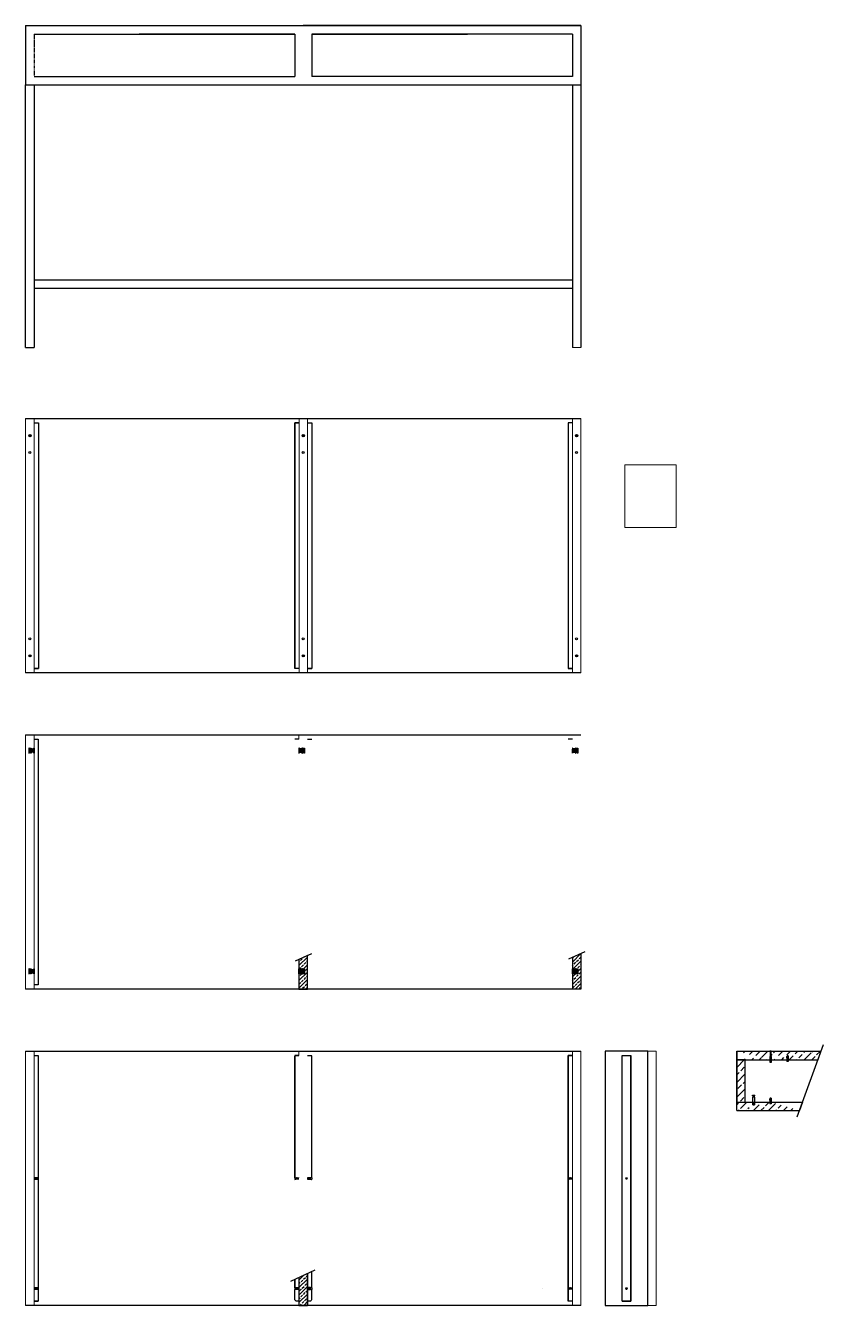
# Model space of a CAD drawing. Header units: millimetres. Extents: x -494 to 3469, y 484 to 2917.
# Drawn here: x 878 to 1066.2, y 484 to 786.2 of the extents above; entities that cross this region are included whole.
import ezdxf

# ---------------------------------------------------------------- set-up
doc = ezdxf.new("R2010")
doc.units = ezdxf.units.MM
doc.linetypes.add('PHANTOM2', pattern=[1.25, 0.625, -0.125, 0.125, -0.125, 0.125, -0.125])
doc.linetypes.add('TRATTOPUNTO', pattern=[25.4, 12.7, -6.35, 0, -6.35])
doc.layers.get('DEFPOINTS').update_dxf_attribs({"color": 210})
for name, color, linetype, lineweight in [('A-ANNO-DIMS', 40, 'Continuous', 18), ('A-FURN', 8, 'Continuous', 18), ('CONTORNO', 4, 'Continuous', 25)]:
    doc.layers.add(name, color=color, linetype=linetype, lineweight=lineweight)
for name, color, linetype in [('ASSI', 1, 'TRATTOPUNTO'), ('CAMPITURE', 252, 'Continuous'), ('giunzioni', 3, 'Continuous'), ('Layer1', 250, 'Continuous'), ('Layer2', 1, 'Continuous'), ('particolari', 2, 'Continuous')]:
    doc.layers.add(name, color=color, linetype=linetype)

msp = doc.modelspace()

# ---------------------------------------------------------------- hatches: boundary and pattern name
at = {"layer": 'CAMPITURE'}
h = msp.add_hatch(dxfattribs=at)
h.set_pattern_fill('JIS_STN_2.5', color=252, scale=0.5)
h.paths.add_polyline_path([(944.52, 566.6), (942.52, 565.7), (942.52, 563.5), (943.82, 563.5), (943.82, 562.27), (942.52, 562.27), (942.52, 558.69), (944.52, 558.69)])
h = msp.add_hatch(dxfattribs=at)
h.set_pattern_fill('JIS_STN_2.5', color=252, scale=0.5)
h.paths.add_polyline_path([(1009.02, 567.09), (1007.02, 566.18), (1007.02, 563.5), (1008.32, 563.5), (1008.32, 562.27), (1007.02, 562.27), (1007.02, 558.69), (1009.02, 558.69)])
h = msp.add_hatch(dxfattribs=at)
h.set_pattern_fill('JIS_STN_2.5', color=252)
h.paths.add_polyline_path([(1047.79, 542.01), (1045.79, 542.01), (1045.79, 532.01), (1047.79, 532.01)])
h.paths.add_polyline_path([(1045.79, 544.01), (1045.79, 542.01)])
edge = h.paths.add_edge_path()
edge.add_line((1045.79, 542.01), (1053.73, 542.01))
edge.add_line((1045.79, 544.01), (1065.65, 544.01))
edge.add_line((1053.87, 542.01), (1057.64, 542.01))
edge.add_line((1057.94, 542.01), (1064.93, 542.01))
edge.add_line((1065.65, 544.01), (1064.93, 542.01))
h = msp.add_hatch(dxfattribs=at)
h.set_pattern_fill('JIS_STN_2.5', color=252)
h.paths.add_polyline_path([(1045.79, 542.01), (1045.79, 532.01), (1047.79, 532.01), (1047.79, 542.01)])
edge = h.paths.add_edge_path()
edge.add_line((1050.07, 532.01), (1053.64, 532.01))
edge.add_line((1045.79, 530.01), (1060.59, 530.01))
edge.add_line((1053.94, 532.01), (1061.31, 532.01))
edge.add_line((1054.05, 532.01), (1057.79, 532.01))
edge.add_line((1047.79, 532.01), (1049.52, 532.01))
edge.add_line((1045.79, 530.01), (1045.79, 532.01))
h = msp.add_hatch(dxfattribs=at)
h.set_pattern_fill('JIS_STN_2.5', color=252, scale=0.5)
h.paths.add_polyline_path([(944.52, 491.56), (942.52, 490.65), (942.52, 484.01), (944.52, 484.01)])

# ---------------------------------------------------------------- linework, layer by layer
for p, q in [((878.03, 786.15), (1009.03, 786.15)), ((878.03, 786.15), (878.03, 772.15)), ((1009.03, 786.15), (943.53, 786.15)), ((1009.03, 786.15), (1007.03, 786.15)), ((1009.03, 786.15), (1009.03, 772.15)), ((880.03, 784.15), (941.53, 784.15)), ((910.78, 784.15), (904.78, 784.15)), ((941.53, 784.15), (910.78, 784.15)), ((910.78, 784.15), (916.78, 784.15)), ((941.53, 784.15), (941.53, 774.15)), ((1007.03, 784.15), (945.53, 784.15)), ((945.53, 784.15), (945.53, 774.15)), ((945.53, 784.15), (976.28, 784.15)), ((976.28, 784.15), (970.28, 784.15)), ((976.28, 784.15), (982.28, 784.15)), ((1007.03, 784.15), (1007.03, 774.15)), ((880.03, 774.15), (941.53, 774.15)), ((1007.03, 774.15), (945.53, 774.15)), ((878.03, 710.15), (878.03, 772.15)), ((878.03, 710.15), (878.03, 772.15)), ((878.03, 772.15), (1009.03, 772.15)), ((880.03, 772.15), (880.03, 710.15)), ((1007.03, 772.15), (1007.03, 710.15)), ((1009.03, 772.15), (1009.03, 710.15)), ((880.03, 726.15), (1007.03, 726.15)), ((880.03, 724.15), (1007.03, 724.15)), ((878.03, 693.36), (1009.03, 693.36)), ((879.01, 689.38), (878.77, 689.38)), ((879.01, 689.34), (878.77, 689.34)), ((879.01, 689.38), (879.01, 689.63)), ((879.01, 689.34), (879.01, 689.1)), ((879.05, 689.38), (879.05, 689.63)), ((879.05, 689.38), (879.29, 689.38)), ((879.05, 689.34), (879.05, 689.1)), ((879.05, 689.34), (879.29, 689.34)), ((943.51, 689.38), (943.27, 689.38)), ((943.51, 689.34), (943.27, 689.34)), ((943.51, 689.38), (943.51, 689.63)), ((943.55, 689.38), (943.51, 689.34)), ((943.51, 689.38), (943.55, 689.34)), ((943.51, 689.34), (943.51, 689.1)), ((943.55, 689.38), (943.55, 689.63)), ((943.55, 689.38), (943.79, 689.38)), ((943.55, 689.34), (943.55, 689.1)), ((943.55, 689.34), (943.79, 689.34)), ((1008.01, 689.38), (1007.77, 689.38)), ((1008.01, 689.34), (1007.77, 689.34)), ((1008.01, 689.38), (1008.01, 689.63)), ((1008.01, 689.34), (1008.01, 689.1)), ((1008.05, 689.38), (1008.05, 689.63)), ((1008.05, 689.38), (1008.29, 689.38)), ((1008.05, 689.34), (1008.05, 689.1)), ((1008.05, 689.34), (1008.29, 689.34)), ((879.01, 637.38), (879.01, 637.63)), ((879.05, 637.38), (879.05, 637.63)), ((943.51, 637.38), (943.51, 637.63)), ((943.55, 637.38), (943.55, 637.63)), ((1008.01, 637.38), (1008.01, 637.63)), ((1008.05, 637.38), (1008.05, 637.63)), ((879.01, 637.38), (878.77, 637.38)), ((879.01, 637.34), (878.77, 637.34)), ((879.05, 637.38), (879.01, 637.34)), ((879.01, 637.38), (879.05, 637.34)), ((879.01, 637.34), (879.01, 637.1)), ((879.05, 637.38), (879.29, 637.38)), ((879.05, 637.34), (879.05, 637.1)), ((879.05, 637.34), (879.29, 637.34)), ((943.51, 637.38), (943.27, 637.38)), ((943.51, 637.34), (943.27, 637.34)), ((943.55, 637.38), (943.51, 637.34)), ((943.51, 637.38), (943.55, 637.34)), ((943.51, 637.34), (943.51, 637.1)), ((943.55, 637.38), (943.79, 637.38)), ((943.55, 637.34), (943.55, 637.1)), ((943.55, 637.34), (943.79, 637.34)), ((1008.01, 637.38), (1007.77, 637.38)), ((1008.01, 637.34), (1007.77, 637.34)), ((1008.01, 637.38), (1008.05, 637.34)), ((1008.05, 637.38), (1008.01, 637.34)), ((1008.01, 637.34), (1008.01, 637.1)), ((1008.05, 637.38), (1008.29, 637.38)), ((1008.05, 637.34), (1008.05, 637.1)), ((1008.05, 637.34), (1008.29, 637.34)), ((1009.03, 633.36), (878.03, 633.36)), ((878.02, 618.69), (1009.02, 618.69)), ((1007.02, 566.18), (1007.02, 558.69)), ((1009.02, 567.09), (1009.02, 558.69)), ((1009.02, 567.09), (1009.02, 558.69)), ((943.5, 562.69), (943.25, 562.69)), ((943.5, 562.65), (943.25, 562.65)), ((943.5, 562.69), (943.5, 562.94)), ((943.5, 562.65), (943.5, 562.41)), ((943.54, 562.69), (943.54, 562.94)), ((943.54, 562.69), (943.78, 562.69)), ((943.54, 562.65), (943.54, 562.41)), ((943.54, 562.65), (943.78, 562.65)), ((1008, 562.69), (1007.75, 562.69)), ((1008, 562.65), (1007.75, 562.65)), ((1008, 562.69), (1008, 562.94)), ((1008, 562.65), (1008, 562.41)), ((1008.04, 562.69), (1008.04, 562.94)), ((1008.04, 562.69), (1008.28, 562.69)), ((1008.04, 562.65), (1008.04, 562.41)), ((1008.04, 562.65), (1008.28, 562.65)), ((1009.02, 558.69), (878.02, 558.69)), ((878.02, 544.01), (1009.02, 544.01)), ((1024.79, 544.01), (1014.79, 544.01)), ((1014.79, 544.01), (1014.79, 484.01)), ((1024.79, 484.01), (1024.79, 544.01)), ((1045.79, 542.01), (1045.79, 544.01)), ((1045.79, 544.01), (1065.65, 544.01)), ((1045.79, 544.01), (1047.79, 544.01)), ((1053.63, 543.97), (1053.96, 543.97)), ((1045.79, 532.01), (1045.79, 542.01)), ((1045.79, 542.01), (1045.79, 537.01)), ((1057.67, 542.9), (1057.64, 542.8)), ((1057.94, 542.8), (1057.64, 542.8)), ((1057.64, 542.48), (1057.64, 542.8)), ((1057.64, 542.48), (1057.64, 541.65)), ((1057.94, 541.65), (1057.64, 541.65)), ((1057.64, 541.65), (1057.67, 541.57)), ((1057.67, 542.9), (1057.67, 542.92)), ((1057.92, 542.92), (1057.67, 542.92)), ((1057.92, 542.9), (1057.67, 542.9)), ((1057.67, 541.65), (1057.67, 542.8)), ((1057.92, 541.57), (1057.67, 541.57)), ((1057.73, 541.65), (1057.73, 542.8)), ((1057.79, 542.8), (1057.79, 541.65)), ((1057.86, 541.65), (1057.86, 542.8)), ((1057.92, 542.9), (1057.92, 542.92)), ((1057.92, 542.9), (1057.92, 542.92)), ((1057.92, 542.9), (1057.94, 542.8)), ((1057.92, 542.8), (1057.92, 541.65)), ((1057.94, 541.65), (1057.92, 541.57)), ((1057.94, 542.8), (1057.94, 541.65)), ((1045.79, 530.01), (1045.79, 532.01)), ((1047.79, 532.01), (1049.52, 532.01)), ((1049.52, 533.19), (1049.52, 532.01)), ((1050.07, 533.19), (1049.52, 533.19)), ((1049.52, 532.01), (1050.07, 532.01)), ((1049.53, 533.48), (1049.53, 533.65)), ((1049.53, 533.65), (1050.07, 533.65)), ((1049.53, 533.65), (1050.07, 533.65)), ((1049.53, 533.65), (1049.79, 533.65)), ((1049.68, 533.48), (1049.53, 533.48)), ((1049.61, 531.91), (1049.7, 531.94)), ((1049.61, 531.91), (1049.7, 531.86)), ((1049.61, 531.79), (1049.7, 531.81)), ((1049.61, 531.79), (1049.7, 531.73)), ((1049.63, 532.01), (1049.63, 531.34)), ((1049.68, 533.19), (1049.68, 533.48)), ((1049.68, 533.48), (1049.92, 533.48)), ((1049.7, 531.94), (1049.93, 531.89)), ((1049.7, 531.86), (1049.9, 531.83)), ((1049.7, 531.81), (1049.93, 531.77)), ((1049.79, 533.61), (1049.75, 533.65)), ((1049.79, 533.65), (1049.79, 533.61)), ((1049.79, 533.61), (1049.83, 533.65)), ((1050.01, 531.84), (1049.9, 531.83)), ((1049.92, 533.19), (1049.92, 533.48)), ((1050.07, 533.48), (1049.92, 533.48)), ((1050.01, 531.84), (1049.93, 531.89)), ((1049.97, 531.34), (1049.97, 532.01)), ((1050.07, 533.48), (1050.07, 533.65)), ((1050.07, 532.01), (1050.07, 533.19)), ((1050.07, 532.01), (1053.64, 532.01)), ((1053.67, 532.9), (1053.64, 532.8)), ((1053.94, 532.8), (1053.64, 532.8)), ((1053.64, 532.48), (1053.64, 532.8)), ((1053.64, 532.48), (1053.64, 531.65)), ((1053.67, 532.9), (1053.67, 532.92)), ((1053.92, 532.92), (1053.67, 532.92)), ((1053.92, 532.9), (1053.67, 532.9)), ((1053.67, 531.65), (1053.67, 532.8)), ((1053.73, 531.65), (1053.73, 532.8)), ((1053.79, 532.8), (1053.79, 531.65)), ((1053.86, 531.65), (1053.86, 532.8)), ((1053.92, 532.9), (1053.92, 532.92)), ((1053.92, 532.9), (1053.92, 532.92)), ((1053.92, 532.9), (1053.94, 532.8)), ((1053.92, 532.8), (1053.92, 531.65)), ((1053.94, 532.8), (1053.94, 531.65)), ((1053.94, 532.01), (1061.31, 532.01)), ((1054.05, 532.01), (1057.79, 532.01)), ((1045.79, 530.01), (1060.59, 530.01)), ((1049.61, 531.66), (1049.7, 531.68)), ((1049.61, 531.66), (1049.7, 531.61)), ((1049.61, 531.53), (1049.7, 531.56)), ((1049.61, 531.53), (1049.7, 531.48)), ((1049.63, 531.34), (1049.97, 531.34)), ((1049.7, 531.73), (1049.9, 531.7)), ((1049.7, 531.68), (1049.93, 531.64)), ((1049.7, 531.61), (1049.9, 531.57)), ((1049.7, 531.56), (1049.93, 531.52)), ((1049.7, 531.48), (1049.9, 531.45)), ((1050.01, 531.72), (1049.9, 531.7)), ((1050.01, 531.59), (1049.9, 531.57)), ((1050.01, 531.46), (1049.9, 531.45)), ((1050.01, 531.72), (1049.93, 531.77)), ((1050.01, 531.59), (1049.93, 531.64)), ((1050.01, 531.46), (1049.93, 531.52)), ((1050.03, 531.36), (1050.03, 531.36)), ((1053.94, 531.65), (1053.64, 531.65)), ((1053.64, 531.65), (1053.67, 531.57)), ((1053.92, 531.57), (1053.67, 531.57)), ((1053.94, 531.65), (1053.92, 531.57)), ((880.03, 514.16), (880.03, 513.85)), ((880.13, 514.21), (880.11, 514.1)), ((880.15, 513.91), (880.11, 514.1)), ((880.13, 514.21), (880.18, 514.13)), ((880.13, 514.21), (880.13, 514.21)), ((880.2, 513.81), (880.15, 513.91)), ((880.22, 513.9), (880.18, 514.13)), ((880.2, 513.81), (880.22, 513.9)), ((880.31, 514.21), (880.29, 514.1)), ((880.33, 513.91), (880.29, 514.1)), ((880.31, 514.21), (880.36, 514.13)), ((880.31, 514.21), (880.31, 514.21)), ((880.38, 513.81), (880.33, 513.91)), ((880.4, 513.9), (880.36, 514.13)), ((880.38, 513.81), (880.4, 513.9)), ((880.48, 514.21), (880.46, 514.1)), ((880.5, 513.91), (880.46, 514.1)), ((880.48, 514.21), (880.53, 514.13)), ((880.48, 514.21), (880.48, 514.21)), ((880.55, 513.81), (880.5, 513.91)), ((880.57, 513.9), (880.53, 514.13)), ((880.55, 513.81), (880.57, 513.9)), ((880.65, 514.21), (880.64, 514.1)), ((880.67, 513.91), (880.64, 514.1)), ((880.65, 514.21), (880.7, 514.13)), ((880.65, 514.21), (880.65, 514.21)), ((880.72, 513.81), (880.67, 513.91)), ((880.75, 513.9), (880.7, 514.13)), ((880.72, 513.81), (880.75, 513.9)), ((881.01, 514.24), (880.75, 514.16)), ((881, 513.78), (880.75, 513.85)), ((880.75, 513.85), (881.01, 513.78)), ((881.02, 514.16), (881.02, 514.23)), ((881.02, 514.16), (881.02, 513.8)), ((881.02, 513.8), (881.02, 513.79)), ((941.53, 514.15), (941.53, 514.22)), ((941.53, 514.15), (941.53, 513.79)), ((941.53, 513.79), (941.53, 513.78)), ((941.54, 514.23), (941.8, 514.15)), ((941.8, 513.84), (941.54, 513.77)), ((941.55, 513.77), (941.8, 513.84)), ((941.8, 513.89), (941.84, 514.12)), ((941.82, 513.8), (941.8, 513.89)), ((941.82, 513.8), (941.88, 513.9)), ((941.89, 514.2), (941.84, 514.12)), ((941.88, 513.9), (941.91, 514.09)), ((941.89, 514.2), (941.91, 514.09)), ((941.89, 514.2), (941.89, 514.2)), ((941.98, 513.89), (942.02, 514.12)), ((942, 513.8), (941.98, 513.89)), ((942, 513.8), (942.05, 513.9)), ((942.07, 514.2), (942.02, 514.12)), ((942.05, 513.9), (942.08, 514.09)), ((942.07, 514.2), (942.08, 514.09)), ((942.07, 514.2), (942.07, 514.2)), ((942.15, 513.89), (942.19, 514.12)), ((942.17, 513.8), (942.15, 513.89)), ((942.17, 513.8), (942.22, 513.9)), ((942.24, 514.2), (942.19, 514.12)), ((942.22, 513.9), (942.26, 514.09)), ((942.24, 514.2), (942.26, 514.09)), ((942.24, 514.2), (942.24, 514.2)), ((942.33, 513.89), (942.37, 514.12)), ((942.35, 513.8), (942.33, 513.89)), ((942.35, 513.8), (942.4, 513.9)), ((942.42, 514.2), (942.37, 514.12)), ((942.4, 513.9), (942.44, 514.09)), ((942.42, 514.2), (942.44, 514.09)), ((942.42, 514.2), (942.42, 514.2)), ((944.53, 514.15), (944.53, 513.84)), ((944.63, 514.2), (944.61, 514.09)), ((944.65, 513.9), (944.61, 514.09)), ((944.63, 514.2), (944.68, 514.12)), ((944.63, 514.2), (944.63, 514.2)), ((944.7, 513.8), (944.65, 513.9)), ((944.72, 513.89), (944.68, 514.12)), ((944.7, 513.8), (944.72, 513.89)), ((944.81, 514.2), (944.79, 514.09)), ((944.83, 513.9), (944.79, 514.09)), ((944.81, 514.2), (944.86, 514.12)), ((944.81, 514.2), (944.81, 514.2)), ((944.88, 513.8), (944.83, 513.9)), ((944.9, 513.89), (944.86, 514.12)), ((944.88, 513.8), (944.9, 513.89)), ((944.98, 514.2), (944.96, 514.09)), ((945, 513.9), (944.96, 514.09)), ((944.98, 514.2), (945.03, 514.12)), ((944.98, 514.2), (944.98, 514.2)), ((945.05, 513.8), (945, 513.9)), ((945.07, 513.89), (945.03, 514.12)), ((945.05, 513.8), (945.07, 513.89)), ((945.15, 514.2), (945.14, 514.09)), ((945.17, 513.9), (945.14, 514.09)), ((945.15, 514.2), (945.2, 514.12)), ((945.15, 514.2), (945.15, 514.2)), ((945.22, 513.8), (945.17, 513.9)), ((945.25, 513.89), (945.2, 514.12)), ((945.22, 513.8), (945.25, 513.89)), ((945.51, 514.23), (945.25, 514.15)), ((945.5, 513.77), (945.25, 513.84)), ((945.25, 513.84), (945.51, 513.77)), ((945.52, 514.15), (945.52, 514.22)), ((945.52, 514.15), (945.52, 513.79)), ((945.52, 513.79), (945.52, 513.78)), ((1006.02, 514.16), (1006.02, 514.23)), ((1006.02, 514.16), (1006.02, 513.8)), ((1006.02, 513.8), (1006.02, 513.79)), ((1006.03, 514.24), (1006.3, 514.16)), ((1006.3, 513.85), (1006.03, 513.78)), ((1006.05, 513.78), (1006.3, 513.85)), ((1006.3, 513.9), (1006.34, 514.13)), ((1006.32, 513.81), (1006.3, 513.9)), ((1006.32, 513.81), (1006.37, 513.91)), ((1006.39, 514.21), (1006.34, 514.13)), ((1006.37, 513.91), (1006.41, 514.1)), ((1006.39, 514.21), (1006.41, 514.1)), ((1006.39, 514.21), (1006.39, 514.21)), ((1006.47, 513.9), (1006.51, 514.13)), ((1006.49, 513.81), (1006.47, 513.9)), ((1006.49, 513.81), (1006.55, 513.91)), ((1006.56, 514.21), (1006.51, 514.13)), ((1006.55, 513.91), (1006.58, 514.1)), ((1006.57, 514.21), (1006.56, 514.21)), ((1006.57, 514.21), (1006.58, 514.1)), ((1006.64, 513.9), (1006.68, 514.13)), ((1006.66, 513.81), (1006.64, 513.9)), ((1006.67, 513.81), (1006.72, 513.91)), ((1006.73, 514.21), (1006.68, 514.13)), ((1006.72, 513.91), (1006.75, 514.1)), ((1006.74, 514.21), (1006.73, 514.21)), ((1006.74, 514.21), (1006.75, 514.1)), ((1006.82, 513.9), (1006.86, 514.13)), ((1006.84, 513.81), (1006.82, 513.9)), ((1006.85, 513.81), (1006.9, 513.91)), ((1006.91, 514.21), (1006.86, 514.13)), ((1006.9, 513.91), (1006.93, 514.1)), ((1006.92, 514.21), (1006.91, 514.21)), ((1006.92, 514.21), (1006.93, 514.1)), ((1007.01, 514.16), (1007.01, 513.85)), ((944.52, 491.56), (944.52, 484.01)), ((880.03, 488.16), (880.03, 487.85)), ((880.13, 488.21), (880.11, 488.1)), ((880.15, 487.91), (880.11, 488.1)), ((880.13, 488.21), (880.18, 488.13)), ((880.13, 488.21), (880.13, 488.21)), ((880.2, 487.81), (880.15, 487.91)), ((880.22, 487.9), (880.18, 488.13)), ((880.2, 487.81), (880.22, 487.9)), ((880.31, 488.21), (880.29, 488.1)), ((880.33, 487.91), (880.29, 488.1)), ((880.31, 488.21), (880.36, 488.13)), ((880.31, 488.21), (880.31, 488.21)), ((880.38, 487.81), (880.33, 487.91)), ((880.4, 487.9), (880.36, 488.13)), ((880.38, 487.81), (880.4, 487.9)), ((880.48, 488.21), (880.46, 488.1)), ((880.5, 487.91), (880.46, 488.1)), ((880.48, 488.21), (880.53, 488.13)), ((880.48, 488.21), (880.48, 488.21)), ((880.55, 487.81), (880.5, 487.91)), ((880.57, 487.9), (880.53, 488.13)), ((880.55, 487.81), (880.57, 487.9)), ((880.65, 488.21), (880.64, 488.1)), ((880.67, 487.91), (880.64, 488.1)), ((880.65, 488.21), (880.7, 488.13)), ((880.65, 488.21), (880.65, 488.21)), ((880.72, 487.81), (880.67, 487.91)), ((880.75, 487.9), (880.7, 488.13)), ((880.72, 487.81), (880.75, 487.9)), ((881.01, 488.24), (880.75, 488.16)), ((881, 487.78), (880.75, 487.85)), ((880.75, 487.85), (881.01, 487.78)), ((881.02, 488.16), (881.02, 488.23)), ((881.02, 488.16), (881.02, 487.8)), ((881.02, 487.8), (881.02, 487.79)), ((941.53, 488.15), (941.53, 488.22)), ((941.53, 488.15), (941.53, 487.79)), ((941.53, 487.79), (941.53, 487.78)), ((941.54, 488.23), (941.8, 488.15)), ((941.8, 487.84), (941.54, 487.77)), ((941.55, 487.77), (941.8, 487.84)), ((941.8, 487.89), (941.84, 488.12)), ((941.82, 487.8), (941.8, 487.89)), ((941.82, 487.8), (941.88, 487.9)), ((941.89, 488.2), (941.84, 488.12)), ((941.88, 487.9), (941.91, 488.09)), ((941.89, 488.2), (941.91, 488.09)), ((941.89, 488.2), (941.89, 488.2)), ((941.98, 487.89), (942.02, 488.12)), ((942, 487.8), (941.98, 487.89)), ((942, 487.8), (942.05, 487.9)), ((942.07, 488.2), (942.02, 488.12)), ((942.05, 487.9), (942.08, 488.09)), ((942.07, 488.2), (942.08, 488.09)), ((942.07, 488.2), (942.07, 488.2)), ((942.15, 487.89), (942.19, 488.12)), ((942.17, 487.8), (942.15, 487.89)), ((942.17, 487.8), (942.22, 487.9)), ((942.24, 488.2), (942.19, 488.12)), ((942.22, 487.9), (942.26, 488.09)), ((942.24, 488.2), (942.26, 488.09)), ((942.24, 488.2), (942.24, 488.2)), ((942.33, 487.89), (942.37, 488.12)), ((942.35, 487.8), (942.33, 487.89)), ((942.35, 487.8), (942.4, 487.9)), ((942.42, 488.2), (942.37, 488.12)), ((942.4, 487.9), (942.44, 488.09)), ((942.42, 488.2), (942.44, 488.09)), ((942.42, 488.2), (942.42, 488.2)), ((942.43, 488.15), (942.52, 488.15)), ((942.52, 488.15), (942.52, 487.84)), ((944.53, 488.15), (944.53, 487.84)), ((944.62, 488.2), (944.61, 488.09)), ((944.64, 487.9), (944.61, 488.09)), ((944.62, 488.2), (944.63, 488.2)), ((944.63, 488.2), (944.68, 488.12)), ((944.69, 487.8), (944.64, 487.9)), ((944.72, 487.89), (944.68, 488.12)), ((944.7, 487.8), (944.72, 487.89)), ((944.8, 488.2), (944.79, 488.09)), ((944.82, 487.9), (944.79, 488.09)), ((944.8, 488.2), (944.86, 488.12)), ((944.8, 488.2), (944.8, 488.2)), ((944.87, 487.8), (944.82, 487.9)), ((944.9, 487.89), (944.86, 488.12)), ((944.87, 487.8), (944.9, 487.89)), ((944.97, 488.2), (944.96, 488.09)), ((944.99, 487.9), (944.96, 488.09)), ((944.97, 488.2), (944.98, 488.2)), ((944.98, 488.2), (945.03, 488.12)), ((945.04, 487.8), (944.99, 487.9)), ((945.07, 487.89), (945.03, 488.12)), ((945.05, 487.8), (945.07, 487.89)), ((945.15, 488.2), (945.13, 488.09)), ((945.17, 487.9), (945.13, 488.09)), ((945.15, 488.2), (945.2, 488.12)), ((945.15, 488.2), (945.15, 488.2)), ((945.22, 487.8), (945.17, 487.9)), ((945.24, 487.89), (945.2, 488.12)), ((945.22, 487.8), (945.24, 487.89)), ((945.5, 488.23), (945.24, 488.15)), ((945.49, 487.77), (945.24, 487.84)), ((945.24, 487.84), (945.5, 487.77)), ((945.52, 488.15), (945.52, 488.22)), ((945.52, 488.15), (945.52, 487.79)), ((945.52, 487.79), (945.52, 487.78)), ((1006.02, 488.16), (1006.02, 488.23)), ((1006.02, 488.16), (1006.02, 487.8)), ((1006.02, 487.8), (1006.02, 487.79)), ((1006.03, 488.24), (1006.3, 488.16)), ((1006.3, 487.85), (1006.03, 487.78)), ((1006.05, 487.78), (1006.3, 487.85)), ((1006.3, 487.9), (1006.34, 488.13)), ((1006.32, 487.81), (1006.3, 487.9)), ((1006.32, 487.81), (1006.37, 487.91)), ((1006.39, 488.21), (1006.34, 488.13)), ((1006.37, 487.91), (1006.41, 488.1)), ((1006.39, 488.21), (1006.41, 488.1)), ((1006.39, 488.21), (1006.39, 488.21)), ((1006.47, 487.9), (1006.51, 488.13)), ((1006.49, 487.81), (1006.47, 487.9)), ((1006.49, 487.81), (1006.55, 487.91)), ((1006.56, 488.21), (1006.51, 488.13)), ((1006.55, 487.91), (1006.58, 488.1)), ((1006.57, 488.21), (1006.56, 488.21)), ((1006.57, 488.21), (1006.58, 488.1)), ((1006.64, 487.9), (1006.68, 488.13)), ((1006.66, 487.81), (1006.64, 487.9)), ((1006.67, 487.81), (1006.72, 487.91)), ((1006.73, 488.21), (1006.68, 488.13)), ((1006.72, 487.91), (1006.75, 488.1)), ((1006.74, 488.21), (1006.73, 488.21)), ((1006.74, 488.21), (1006.75, 488.1)), ((1006.82, 487.9), (1006.86, 488.13)), ((1006.84, 487.81), (1006.82, 487.9)), ((1006.85, 487.81), (1006.9, 487.91)), ((1006.91, 488.21), (1006.86, 488.13)), ((1006.9, 487.91), (1006.93, 488.1)), ((1006.92, 488.21), (1006.91, 488.21)), ((1006.92, 488.21), (1006.93, 488.1)), ((1007.01, 488.16), (1007.01, 487.85)), ((1009.02, 484.01), (878.02, 484.01)), ((1014.79, 484.01), (1024.79, 484.01))]:
    msp.add_line(p, q)
at = {"linetype": 'PHANTOM2'}
msp.add_line((880.03, 784.15), (880.03, 774.15), dxfattribs=at)
at = {"linetype": 'TRATTOPUNTO'}
msp.add_line((878.03, 710.15), (880.03, 710.15), dxfattribs=at)
for points in [[(879.2, 615.58), (879.32, 615.58), (879.32, 614.41), (879.2, 614.41), (879.2, 615.52), (878.87, 615.52), (878.87, 615.58), (878.75, 615.58), (878.75, 614.41), (878.87, 614.41), (878.87, 615.52), (878.87, 615.28), (879.2, 615.28), (879.2, 615.14), (878.87, 615.14)], [(879.96, 614.59), (879.32, 614.59), (879.32, 614.67), (879.96, 614.67), (879.96, 614.72), (879.32, 614.72), (879.32, 614.78), (879.96, 614.78), (879.96, 614.97), (879.32, 614.97), (879.32, 615.04), (879.96, 615.04), (879.96, 615.12), (879.32, 615.12), (879.32, 615.18), (879.96, 615.18), (879.96, 615.34), (879.32, 615.34), (879.32, 615.4), (879.9, 615.4)], [(880.02, 614.41), (879.96, 614.41), (879.96, 615.34), (879.9, 615.34), (879.9, 615.53), (879.96, 615.53), (879.96, 615.58), (880.02, 615.58), (880.02, 614.41)], [(942.52, 614.41), (942.58, 614.41), (942.58, 615.34), (942.64, 615.34), (942.64, 615.53), (942.58, 615.53), (942.58, 615.58), (942.52, 615.58), (942.52, 614.41)], [(942.58, 614.59), (943.22, 614.59), (943.22, 614.67), (942.58, 614.67), (942.58, 614.73), (943.22, 614.73), (943.22, 614.78), (942.58, 614.78), (942.58, 614.97), (943.22, 614.97), (943.22, 615.04), (942.58, 615.04), (942.58, 615.12), (943.22, 615.12), (943.22, 615.18), (942.58, 615.18), (942.58, 615.34), (943.22, 615.34), (943.22, 615.4), (942.64, 615.4)], [(943.34, 615.58), (943.22, 615.58), (943.22, 614.41), (943.34, 614.41), (943.34, 615.53), (943.67, 615.53), (943.67, 615.58), (943.79, 615.58), (943.79, 614.41), (943.67, 614.41), (943.67, 615.53), (943.67, 615.29), (943.34, 615.29), (943.34, 615.15), (943.67, 615.15)], [(1007.02, 614.41), (1007.08, 614.41), (1007.08, 615.34), (1007.14, 615.34), (1007.14, 615.53), (1007.08, 615.53), (1007.08, 615.58), (1007.02, 615.58), (1007.02, 614.41)], [(1007.08, 614.59), (1007.72, 614.59), (1007.72, 614.67), (1007.08, 614.67), (1007.08, 614.73), (1007.72, 614.73), (1007.72, 614.78), (1007.08, 614.78), (1007.08, 614.97), (1007.72, 614.97), (1007.72, 615.04), (1007.08, 615.04), (1007.08, 615.12), (1007.72, 615.12), (1007.72, 615.18), (1007.08, 615.18), (1007.08, 615.34), (1007.72, 615.34), (1007.72, 615.4), (1007.14, 615.4)], [(1007.84, 615.58), (1007.72, 615.58), (1007.72, 614.41), (1007.84, 614.41), (1007.84, 615.53), (1008.17, 615.53), (1008.17, 615.58), (1008.29, 615.58), (1008.29, 614.41), (1008.17, 614.41), (1008.17, 615.53), (1008.17, 615.29), (1007.84, 615.29), (1007.84, 615.15), (1008.17, 615.15)], [(942.52, 565.7), (942.52, 558.69), (944.52, 558.69), (944.52, 566.6), (942.52, 565.7)], [(879.2, 563.47), (879.33, 563.47), (879.33, 562.3), (879.2, 562.3), (879.2, 563.41), (878.87, 563.41), (878.87, 563.47), (878.75, 563.47), (878.75, 562.3), (878.87, 562.3), (878.87, 563.41), (878.87, 563.17), (879.2, 563.17), (879.2, 563.03), (878.87, 563.03)], [(879.97, 562.48), (879.33, 562.48), (879.33, 562.56), (879.97, 562.56), (879.97, 562.62), (879.33, 562.62), (879.33, 562.67), (879.97, 562.67), (879.97, 562.86), (879.33, 562.86), (879.33, 562.93), (879.97, 562.93), (879.97, 563.01), (879.33, 563.01), (879.33, 563.07), (879.97, 563.07), (879.97, 563.23), (879.33, 563.23), (879.33, 563.29), (879.9, 563.29)], [(880.02, 562.3), (879.97, 562.3), (879.97, 563.23), (879.9, 563.23), (879.9, 563.42), (879.97, 563.42), (879.97, 563.47), (880.02, 563.47), (880.02, 562.3)], [(1045.79, 544.01), (1045.79, 542.01)], [(1053.7, 543.9), (1053.89, 543.9), (1053.96, 543.97), (1053.96, 544.01), (1053.63, 544.01), (1053.63, 543.97), (1053.7, 543.9)], [(1053.7, 543.9), (1053.7, 542.79), (1053.89, 542.79), (1053.89, 543.9)], [(1045.79, 542.01), (1053.73, 542.01)], [(1045.79, 542.01), (1045.79, 532.01), (1047.79, 532.01), (1047.79, 542.01), (1045.79, 542.01)], [(1053.73, 542.79), (1053.73, 542.68), (1053.7, 542.67), (1053.73, 542.66), (1053.74, 542.66), (1053.86, 542.68), (1053.89, 542.7), (1053.86, 542.71), (1053.73, 542.69), (1053.73, 542.68)], [(1053.73, 542.66), (1053.73, 542.59), (1053.7, 542.58), (1053.74, 542.57), (1053.86, 542.59), (1053.89, 542.61), (1053.86, 542.62), (1053.73, 542.59)], [(1053.73, 542.57), (1053.73, 542.5), (1053.7, 542.49), (1053.74, 542.48), (1053.86, 542.5), (1053.89, 542.52), (1053.86, 542.53), (1053.73, 542.5)], [(1053.73, 542.48), (1053.73, 542.41), (1053.7, 542.4), (1053.74, 542.39), (1053.86, 542.41), (1053.89, 542.43), (1053.86, 542.44), (1053.73, 542.41)], [(1053.73, 542.39), (1053.73, 542.32), (1053.7, 542.31), (1053.74, 542.3), (1053.86, 542.32), (1053.89, 542.34), (1053.86, 542.35), (1053.73, 542.32)], [(1053.73, 542.31), (1053.73, 542.24), (1053.7, 542.22), (1053.74, 542.21), (1053.86, 542.23), (1053.89, 542.25), (1053.86, 542.26), (1053.73, 542.24)], [(1053.73, 542.22), (1053.73, 542.15), (1053.7, 542.13), (1053.74, 542.12), (1053.86, 542.15), (1053.89, 542.16), (1053.86, 542.17), (1053.73, 542.15)], [(1053.73, 542.13), (1053.73, 542.06), (1053.7, 542.04), (1053.74, 542.04), (1053.86, 542.06), (1053.89, 542.07), (1053.86, 542.08), (1053.73, 542.06)], [(1053.73, 542.04), (1053.73, 541.97), (1053.7, 541.95), (1053.74, 541.95), (1053.86, 541.97), (1053.89, 541.99), (1053.86, 541.99), (1053.73, 541.97)], [(1053.73, 541.95), (1053.73, 541.88), (1053.7, 541.86), (1053.74, 541.86), (1053.86, 541.88), (1053.89, 541.9), (1053.86, 541.9), (1053.73, 541.88)], [(1053.73, 541.86), (1053.73, 541.79), (1053.7, 541.77), (1053.74, 541.77), (1053.86, 541.79), (1053.89, 541.81), (1053.86, 541.81), (1053.73, 541.79)], [(1053.73, 541.77), (1053.73, 541.7), (1053.7, 541.68), (1053.74, 541.68), (1053.86, 541.7), (1053.89, 541.72), (1053.86, 541.73), (1053.73, 541.7)], [(1053.73, 541.68), (1053.73, 541.61), (1053.7, 541.59), (1053.74, 541.59), (1053.86, 541.61), (1053.89, 541.63), (1053.86, 541.64), (1053.73, 541.61)], [(1053.73, 541.59), (1053.73, 541.52), (1053.7, 541.5), (1053.74, 541.5), (1053.86, 541.52), (1053.89, 541.54), (1053.86, 541.55), (1053.73, 541.52)], [(1053.73, 542.79), (1053.87, 542.79), (1053.87, 542.71)], [(1053.87, 542.62), (1053.87, 542.69), (1053.86, 542.68), (1053.74, 542.66), (1053.73, 542.66)], [(1053.87, 542.53), (1053.87, 542.6), (1053.86, 542.59), (1053.74, 542.57), (1053.73, 542.57)], [(1053.87, 542.44), (1053.87, 542.51), (1053.86, 542.5), (1053.74, 542.48), (1053.73, 542.48)], [(1053.87, 542.35), (1053.87, 542.42), (1053.86, 542.41), (1053.74, 542.39), (1053.73, 542.39)], [(1053.87, 542.26), (1053.87, 542.33), (1053.86, 542.32), (1053.74, 542.3), (1053.73, 542.31)], [(1053.87, 542.17), (1053.87, 542.24), (1053.86, 542.24), (1053.74, 542.21), (1053.73, 542.22)], [(1053.87, 542.08), (1053.87, 542.15), (1053.86, 542.15), (1053.74, 542.12), (1053.73, 542.13)], [(1053.87, 541.99), (1053.87, 542.06), (1053.86, 542.06), (1053.74, 542.04), (1053.73, 542.04)], [(1053.87, 541.9), (1053.87, 541.97), (1053.86, 541.97), (1053.74, 541.95), (1053.73, 541.95)], [(1053.87, 541.81), (1053.87, 541.88), (1053.86, 541.88), (1053.74, 541.86), (1053.73, 541.86)], [(1053.87, 541.72), (1053.87, 541.79), (1053.86, 541.79), (1053.74, 541.77), (1053.73, 541.77)], [(1053.87, 541.63), (1053.87, 541.7), (1053.86, 541.7), (1053.74, 541.68), (1053.73, 541.68)], [(1053.87, 541.54), (1053.87, 541.61), (1053.86, 541.61), (1053.74, 541.59), (1053.73, 541.59)], [(1053.87, 541.52), (1053.87, 541.4), (1053.73, 541.4), (1053.73, 541.5)], [(1053.87, 542.01), (1057.64, 542.01)], [(1057.94, 542.01), (1064.93, 542.01)], [(880.03, 513.85), (880.75, 513.85), (880.75, 514.16), (880.03, 514.16)], [(942.52, 513.84), (941.8, 513.84), (941.8, 514.15), (942.52, 514.15)], [(945.25, 514.15), (944.53, 514.15)], [(944.53, 513.84), (945.25, 513.84), (945.25, 513.89)], [(1007.01, 513.85), (1006.3, 513.85), (1006.3, 514.16), (1007.01, 514.16)], [(942.52, 484.01), (944.52, 484.01), (944.52, 491.56)], [(942.52, 490.65), (942.52, 484.01)], [(880.03, 487.85), (880.75, 487.85), (880.75, 488.16), (880.03, 488.16)], [(942.52, 487.84), (941.8, 487.84), (941.8, 488.15), (942.52, 488.15)], [(944.53, 487.84), (945.24, 487.84), (945.24, 488.15), (944.53, 488.15)], [(1007.01, 487.85), (1006.3, 487.85), (1006.3, 488.16), (1007.01, 488.16)]]:
    msp.add_lwpolyline(points)
for centre, radius in [((879.03, 689.36), 0.263), ((943.53, 689.36), 0.263), ((1008.03, 689.36), 0.263), ((879.02, 685.36), 0.242), ((943.52, 685.36), 0.242), ((1008.02, 685.36), 0.242), ((879.02, 641.36), 0.242), ((943.52, 641.36), 0.242), ((1008.02, 641.36), 0.242), ((879.03, 637.36), 0.263), ((943.53, 637.36), 0.263), ((1008.03, 637.36), 0.263), ((943.52, 562.67), 0.263), ((1008.02, 562.67), 0.263)]:
    msp.add_circle(centre, radius)
for centre, start, end in [((881.01, 514.23), 360, 106.5172), ((881.01, 513.79), 253.4783, 360), ((941.54, 514.22), 73.4828, 180), ((941.54, 513.78), 180, 286.5217), ((945.51, 514.22), 0, 106.5172), ((945.51, 513.78), 253.4783, 0), ((1006.03, 514.23), 73.4828, 180), ((1006.03, 513.79), 180, 286.5217), ((881.01, 488.23), 360, 106.5172), ((881.01, 487.79), 253.4783, 360), ((941.54, 488.22), 73.4828, 180), ((941.54, 487.78), 180, 286.5217), ((945.51, 488.22), 0, 106.5172), ((945.51, 487.78), 253.4783, 0), ((1006.03, 488.23), 73.4828, 180), ((1006.03, 487.79), 180, 286.5217)]:
    msp.add_arc(centre, 0.01, start, end)
at = {"layer": 'A-ANNO-DIMS'}
for p, q in [((879.01, 614.7), (878.89, 614.7)), ((879.01, 614.68), (878.89, 614.68)), ((879.01, 614.7), (879.01, 614.82)), ((879.01, 614.68), (879.01, 614.56)), ((879.03, 614.7), (879.03, 614.82)), ((879.03, 614.7), (879.15, 614.7)), ((879.03, 614.68), (879.03, 614.56)), ((879.03, 614.68), (879.15, 614.68)), ((1019.71, 514.01), (1019.71, 514.04)), ((1019.71, 514.04), (1019.77, 514.04)), ((1019.71, 514.01), (1019.71, 513.99)), ((1019.71, 513.99), (1019.77, 513.99)), ((1019.82, 514.09), (1019.77, 514.09)), ((1019.77, 514.09), (1019.77, 514.04)), ((1019.77, 513.93), (1019.77, 513.99)), ((1019.82, 513.93), (1019.77, 513.93)), ((1019.82, 514.04), (1019.82, 514.09)), ((1019.87, 514.04), (1019.82, 514.04)), ((1019.87, 513.99), (1019.82, 513.99)), ((1019.82, 513.99), (1019.82, 513.93)), ((1019.87, 514.01), (1019.87, 514.04)), ((1019.87, 514.01), (1019.87, 513.99)), ((1019.71, 488.01), (1019.71, 488.04)), ((1019.71, 488.04), (1019.77, 488.04)), ((1019.71, 488.01), (1019.71, 487.99)), ((1019.71, 487.99), (1019.77, 487.99)), ((1019.82, 488.09), (1019.77, 488.09)), ((1019.77, 488.09), (1019.77, 488.04)), ((1019.77, 487.93), (1019.77, 487.99)), ((1019.82, 487.93), (1019.77, 487.93)), ((1019.82, 488.04), (1019.82, 488.09)), ((1019.87, 488.04), (1019.82, 488.04)), ((1019.87, 487.99), (1019.82, 487.99)), ((1019.82, 487.99), (1019.82, 487.93)), ((1019.87, 488.01), (1019.87, 488.04)), ((1019.87, 488.01), (1019.87, 487.99))]:
    msp.add_line(p, q, dxfattribs=at)
msp.add_lwpolyline([(1019.37, 682.43), (1031.51, 682.43), (1031.51, 667.63), (1019.37, 667.63)], close=True, dxfattribs=at)
for centre, radius in [((879.02, 614.69), 0.131), ((1019.79, 514.01), 0.115), ((1019.79, 488.01), 0.115)]:
    msp.add_circle(centre, radius, dxfattribs=at)
at = {"layer": 'A-FURN', "linetype": 'TRATTOPUNTO'}
msp.add_line((1007.03, 710.15), (1009.03, 710.15), dxfattribs=at)
at = {"layer": 'A-FURN'}
for p, q in [((878.03, 693.36), (878.03, 633.36)), ((878.04, 693.36), (880.03, 693.36)), ((880.03, 693.36), (880.03, 633.36)), ((942.53, 633.36), (942.53, 693.36)), ((944.53, 693.36), (944.53, 633.36)), ((1009.02, 693.36), (1007.03, 693.36)), ((1007.03, 693.36), (1007.03, 633.36)), ((1009.03, 693.36), (1009.03, 633.36)), ((1009.03, 693.36), (1009.03, 633.36)), ((942.53, 633.36), (942.53, 663.36)), ((878.02, 618.69), (878.02, 558.69)), ((878.02, 618.69), (878.02, 614.69)), ((878.03, 618.69), (880.02, 618.69)), ((880.02, 618.69), (880.02, 558.69)), ((942.52, 618.69), (942.52, 617.69)), ((942.52, 558.69), (942.52, 565.7)), ((942.52, 558.69), (942.52, 565.7)), ((944.52, 566.6), (944.52, 558.69)), ((878.02, 544.01), (878.02, 484.01)), ((878.02, 544.01), (878.02, 540.01)), ((878.03, 544.01), (880.02, 544.01)), ((880.02, 544.01), (880.02, 484.01)), ((942.52, 544.01), (942.52, 543.01)), ((942.53, 544.01), (944.52, 544.01)), ((1009.01, 544.01), (1007.02, 544.01)), ((1007.02, 544.01), (1007.02, 484.01)), ((1009.02, 544.01), (1009.02, 484.01)), ((1009.02, 544.01), (1009.02, 484.01)), ((1014.79, 484.01), (1014.79, 544.01)), ((1014.79, 544.01), (1024.79, 544.01)), ((1024.79, 484.01), (1024.79, 544.01)), ((1024.79, 544.01), (1026.79, 544.01)), ((1026.79, 484.01), (1026.79, 544.01)), ((942.52, 484.01), (942.52, 490.65)), ((942.52, 484.01), (942.52, 490.65)), ((878.02, 484.01), (878.02, 488.01)), ((880.02, 484.01), (878.02, 484.01)), ((944.52, 484.01), (942.52, 484.01)), ((942.52, 484.01), (943.52, 484.01)), ((1007.02, 484.01), (1009.02, 484.01)), ((1009.02, 484.01), (1009.02, 484.01)), ((1024.79, 484.01), (1014.79, 484.01)), ((1014.79, 484.01), (1018.79, 484.01)), ((1024.79, 484.01), (1020.79, 484.01)), ((1026.79, 484.01), (1024.79, 484.01))]:
    msp.add_line(p, q, dxfattribs=at)
at = {"layer": 'ASSI'}
msp.add_line((1000.02, 487.9), (1000.02, 487.9), dxfattribs=at)
at = {"layer": 'CONTORNO'}
for points in [[(943.82, 562.27), (942.52, 562.27), (942.52, 563.5), (943.82, 563.5)], [(1008.32, 562.27), (1007.02, 562.27), (1007.02, 563.5), (1008.32, 563.5)], [(1053.9, 541.38), (1053.7, 541.38), (1053.7, 542.78), (1053.9, 542.78)], [(1049.59, 532.01), (1050.02, 532.01), (1050.02, 531.33), (1049.59, 531.33)], [(941.8, 488.21), (942.52, 488.21), (942.52, 487.78), (941.8, 487.78)], [(945.24, 488.21), (944.52, 488.21), (944.52, 487.78), (945.24, 487.78)]]:
    msp.add_lwpolyline(points, close=True, dxfattribs=at)
at = {"layer": 'DEFPOINTS'}
for p, q in [((880.03, 692.36), (881.03, 692.36)), ((881.03, 692.36), (881.03, 634.36)), ((942.53, 692.36), (941.53, 692.36)), ((941.53, 692.36), (941.53, 634.36)), ((944.53, 692.36), (945.53, 692.36)), ((945.53, 692.36), (945.53, 634.36)), ((1007.03, 692.36), (1006.03, 692.36)), ((1006.03, 692.36), (1006.03, 634.36)), ((880.03, 634.36), (881.03, 634.36)), ((942.53, 634.36), (941.53, 634.36)), ((944.53, 634.36), (945.53, 634.36)), ((1007.03, 634.36), (1006.03, 634.36)), ((880.02, 617.69), (881.02, 617.69)), ((881.02, 617.69), (881.02, 559.69)), ((942.52, 617.69), (941.52, 617.69)), ((944.52, 617.69), (945.52, 617.69)), ((1007.02, 617.69), (1006.02, 617.69)), ((881.02, 559.69), (880.02, 559.69)), ((880.02, 543.01), (881.02, 543.01)), ((881.02, 543.01), (881.02, 485.01)), ((942.52, 543.01), (941.52, 543.01)), ((941.54, 542.9), (941.54, 514.23)), ((944.52, 543.01), (945.52, 543.01)), ((945.51, 542.95), (945.51, 514.23)), ((1007.02, 543.01), (1006.02, 543.01)), ((1006.02, 543.01), (1006.02, 485.01)), ((1018.79, 485.01), (1018.79, 543.01)), ((1018.79, 543.01), (1020.79, 543.01)), ((1020.79, 485.01), (1020.79, 543.01)), ((941.54, 490.2), (941.54, 488.23)), ((880.02, 485.01), (881.02, 485.01)), ((1007.02, 485.01), (1006.02, 485.01)), ((1018.79, 485.01), (1020.79, 485.01))]:
    msp.add_line(p, q, dxfattribs=at)
at = {"layer": 'DEFPOINTS', "color": 2}
for p, q in [((1065.65, 544.01), (1064.93, 542.01)), ((1061.31, 532.01), (1060.59, 530.01))]:
    msp.add_line(p, q, dxfattribs=at)
at = {"layer": 'DEFPOINTS'}
for points in [[(1019.66, 514.01), (1019.66, 514.12, -0.414214), (1019.68, 514.14), (1019.9, 514.14, -0.414214), (1019.92, 514.12), (1019.92, 514.01)], [(1019.66, 514.01), (1019.66, 513.9, 0.414214), (1019.68, 513.88), (1019.9, 513.88, 0.414214), (1019.92, 513.9), (1019.92, 514.01)], [(1019.66, 488.01), (1019.66, 488.12, -0.414214), (1019.68, 488.14), (1019.9, 488.14, -0.414214), (1019.92, 488.12), (1019.92, 488.01)], [(1019.66, 488.01), (1019.66, 487.9, 0.414214), (1019.68, 487.88), (1019.9, 487.88, 0.414214), (1019.92, 487.9), (1019.92, 488.01)]]:
    msp.add_lwpolyline(points, format="xyb", dxfattribs=at)
at = {"layer": 'giunzioni'}
msp.add_line((879.2, 615.58), (879.2, 615.52), dxfattribs=at)
at = {"layer": 'Layer1'}
for p, q in [((943.34, 563.47), (943.34, 563.42)), ((1007.84, 563.47), (1007.84, 563.42))]:
    msp.add_line(p, q, dxfattribs=at)
for points in [[(942.52, 562.31), (942.58, 562.31), (942.58, 563.24), (942.64, 563.24), (942.64, 563.42), (942.58, 563.42), (942.58, 563.47), (942.52, 563.47), (942.52, 562.31)], [(942.58, 562.48), (943.22, 562.48), (943.22, 562.56), (942.58, 562.56), (942.58, 562.62), (943.22, 562.62), (943.22, 562.68), (942.58, 562.68), (942.58, 562.86), (943.22, 562.86), (943.22, 562.94), (942.58, 562.94), (942.58, 563.01), (943.22, 563.01), (943.22, 563.08), (942.58, 563.08), (942.58, 563.24), (943.22, 563.24), (943.22, 563.29), (942.64, 563.29)], [(943.34, 563.47), (943.22, 563.47), (943.22, 562.31), (943.34, 562.31), (943.34, 562.48)], [(943.34, 562.87), (943.34, 563.42), (943.67, 563.42), (943.67, 563.47), (943.79, 563.47), (943.79, 562.64)], [(943.67, 562.89), (943.67, 563.42), (943.67, 563.18), (943.34, 563.18), (943.34, 563.04), (943.67, 563.04)], [(943.79, 562.64), (943.79, 562.31), (943.67, 562.31), (943.67, 562.46)], [(1007.02, 562.31), (1007.08, 562.31), (1007.08, 563.24), (1007.14, 563.24), (1007.14, 563.42), (1007.08, 563.42), (1007.08, 563.47), (1007.02, 563.47), (1007.02, 562.31)], [(1007.08, 562.48), (1007.72, 562.48), (1007.72, 562.56), (1007.08, 562.56), (1007.08, 562.62), (1007.72, 562.62), (1007.72, 562.68), (1007.08, 562.68), (1007.08, 562.86), (1007.72, 562.86), (1007.72, 562.94), (1007.08, 562.94), (1007.08, 563.01), (1007.72, 563.01), (1007.72, 563.08), (1007.08, 563.08), (1007.08, 563.24), (1007.72, 563.24), (1007.72, 563.29), (1007.14, 563.29)], [(1007.84, 563.47), (1007.72, 563.47), (1007.72, 562.31), (1007.84, 562.31), (1007.84, 562.48)], [(1007.84, 562.87), (1007.84, 563.42), (1008.17, 563.42), (1008.17, 563.47), (1008.29, 563.47), (1008.29, 562.64)], [(1008.17, 562.89), (1008.17, 563.42), (1008.17, 563.18), (1007.84, 563.18), (1007.84, 563.04), (1008.17, 563.04)], [(1008.29, 562.64), (1008.29, 562.31), (1008.17, 562.31), (1008.17, 562.46)]]:
    msp.add_lwpolyline(points, dxfattribs=at)
at = {"layer": 'Layer2'}
msp.add_line((944.53, 692.36), (945.53, 692.36), dxfattribs=at)
for points in [[(880.03, 692.36), (881.03, 692.36), (881.03, 634.36), (880.03, 634.36)], [(942.53, 634.36), (941.53, 634.36), (941.53, 692.36), (942.53, 692.36)], [(945.53, 692.36), (945.53, 634.36), (944.53, 634.36)], [(1007.03, 692.36), (1006.03, 692.36), (1006.03, 634.36), (1007.03, 634.36)], [(880.02, 617.69), (881.02, 617.69), (881.02, 559.69), (880.02, 559.69)], [(880.02, 543.01), (881.02, 543.01), (881.02, 485.01), (880.02, 485.01)], [(941.54, 514.23), (941.54, 542.9), (942.52, 543.01)], [(944.52, 543.01), (945.51, 542.95), (945.51, 514.23)], [(1006.02, 485.01), (1006.02, 543.01), (1007.02, 543.01)], [(1018.79, 543.01), (1020.79, 543.01), (1020.79, 485.01), (1018.79, 485.01), (1018.79, 543.01)], [(941.54, 488.23), (941.54, 490.2)], [(945.51, 492.01), (945.51, 488.23)], [(1007.02, 485.01), (1006.02, 485.01)]]:
    msp.add_lwpolyline(points, dxfattribs=at)
for points in [[(942.52, 485.01), (942.04, 485.01, -0.414214), (941.54, 485.51), (941.54, 487.77)], [(945.51, 487.77), (945.51, 485.5, -0.414343), (945.01, 485), (944.51, 485)]]:
    msp.add_lwpolyline(points, format="xyb", dxfattribs=at)
at = {"layer": 'particolari', "color": 2}
for p, q in [((941.7, 565.33), (945.56, 567.08)), ((1006.18, 565.8), (1010.04, 567.56)), ((1060.05, 528.52), (1066.24, 545.64)), ((940.59, 489.77), (946.37, 492.41))]:
    msp.add_line(p, q, dxfattribs=at)

doc.saveas('drawing.dxf')
